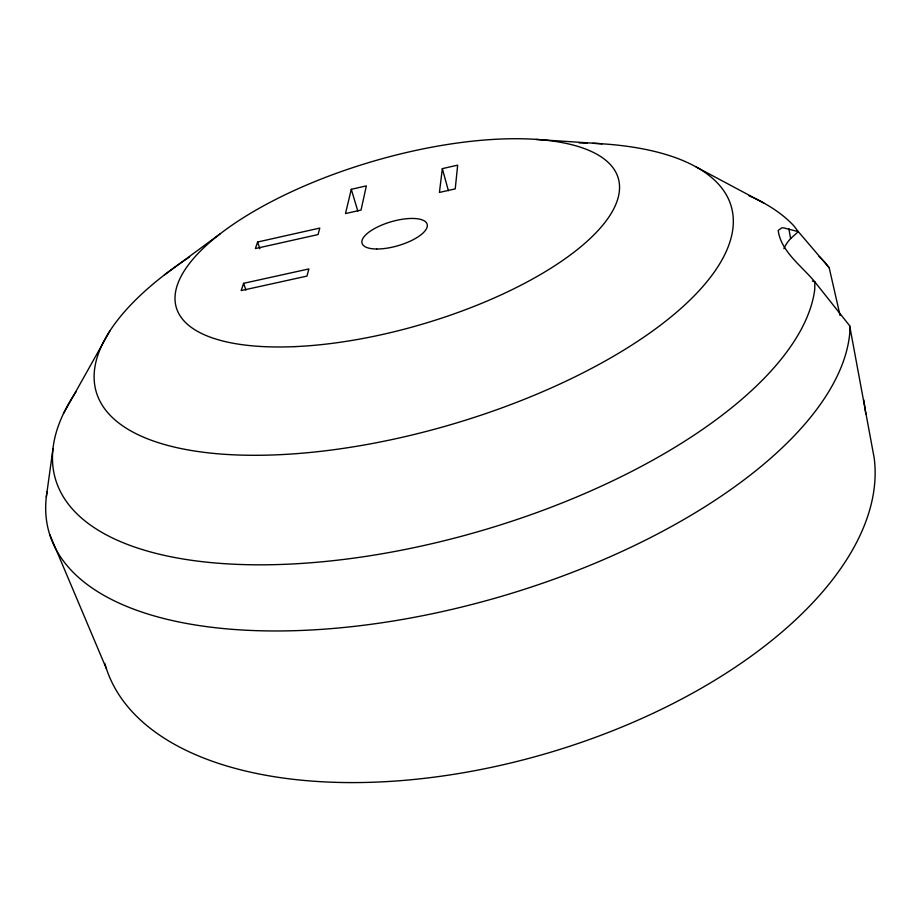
<?xml version="1.0" encoding="UTF-8"?>
<svg xmlns="http://www.w3.org/2000/svg" width="921" height="921" viewBox="0 0 921 921"><rect width="100%" height="100%" fill="white"/><g stroke="black" fill="none" stroke-linecap="round" stroke-linejoin="round"><path stroke-width="1.38" d="M442.345 168.635L439.421 192.431L455.239 188.874L457.668 165.147L442.345 168.635L448.4 190.728M46.292 497.156L52.981 448.723M351.292 189.312L345.49 213.568L361.032 210.069L366.362 185.881L351.292 189.312L357.832 211.105M243.628 283.323L241.164 290.576L306.969 276.093L308.88 268.932L243.628 283.323L245.919 290.103M257.615 242.016L255.393 248.566L318.056 234.567L319.783 228.074L257.615 242.016L259.837 248.739M63.537 413.46L109.829 330.996M783.921 248.682A96.843 39.902 -9.7 0 1 790.632 238.562L798.311 231.655L793.867 225.852A394.349 169.199 -16.3 0 0 748.842 195.666M164.364 274.942L220.038 233.911M535.838 139.416L602.253 143.803M840.067 315.477L829.222 267.85L798.311 231.655L783.529 227.844L781.733 227.878L778.21 230.434C780.881 252.204 803.676 267.378 816.259 283.691L849.68 325.792L874.179 457.933A398.724 208.676 -16.3 0 1 529.391 758.248A398.724 208.676 -16.3 0 1 104.787 663.362M812.322 281.078L814.889 281.838L814.728 289.62A394.349 169.199 -16.3 0 1 354.896 557.976A394.349 169.199 -16.3 0 1 76.455 391.195M696.046 166.908L763.808 203.023M829.222 267.85L825.124 262.531A415.44 188.022 -16.3 0 0 819.103 256.522M49.734 534.514L106.399 668.692M788.825 228.65L790.632 238.562M863.748 399.841L865.798 413.92M849.68 325.792L849.784 332.93A415.44 188.022 -16.3 0 1 422.474 615.735A415.44 188.022 -16.3 0 1 47.052 491.653M592.859 143.296A330.766 130.932 -16.3 0 1 665.952 320.957A330.766 130.932 -16.3 0 1 201.146 451.958A330.766 130.932 -16.3 0 1 189.657 256.924M579.09 142.905A330.766 130.932 -16.3 0 1 587.391 143.089M294.72 346.63A230.227 85.066 -16.3 0 0 619.338 183.601A230.227 85.066 -16.3 0 0 277.774 198.383A230.227 85.066 -16.3 0 0 294.72 346.63M376.724 249.004A33.904 12.445 -16.3 0 0 427.286 226.255A33.904 12.445 -16.3 0 0 379.786 225.933A33.904 12.445 -16.3 0 0 376.724 249.004"/></g></svg>
